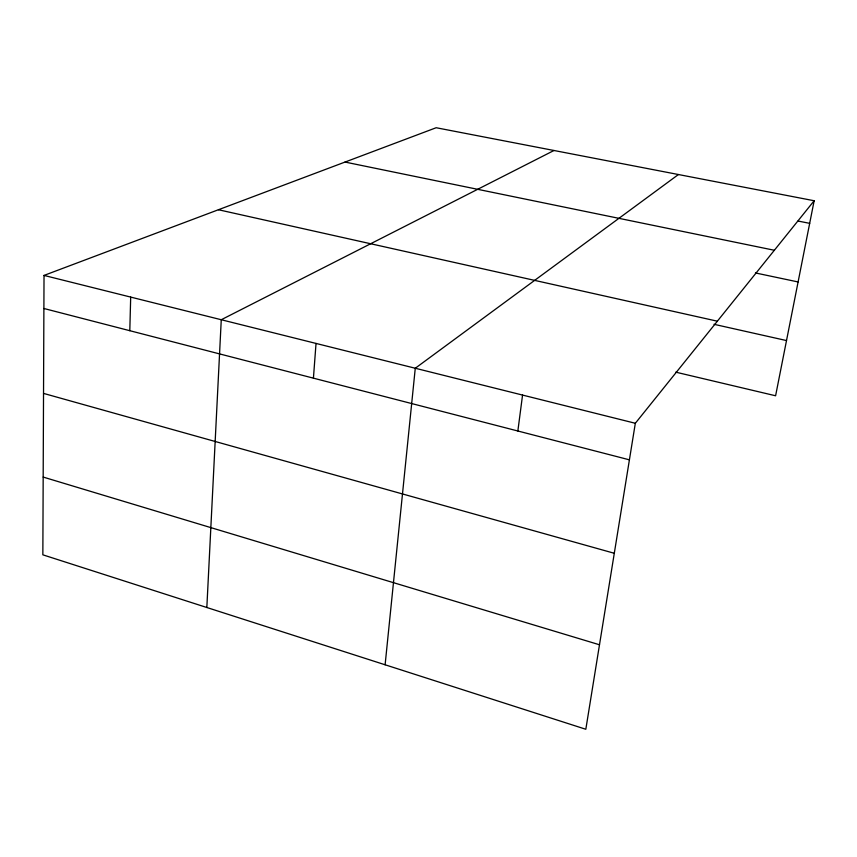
<?xml version="1.0" encoding="UTF-8"?>
<svg xmlns="http://www.w3.org/2000/svg" width="857" height="857" viewBox="0 0 857 857"><rect width="100%" height="100%" fill="white"/><g stroke="black" fill="none" stroke-linecap="round" stroke-linejoin="round"><path stroke-width="1.29" d="M44.028 275.418L42.85 554.822L585.824 729.264L635.326 423.272L814.15 200.742L436.17 127.736L44.028 275.418L635.326 423.272M129.803 330.695L130.692 297.09M206.837 607.506L221.267 319.736L553.997 150.489M313.426 378.151L316.029 343.432M385.114 664.786L415.27 368.253L678.433 174.528M517.853 430.996L522.556 395.077M814.15 200.742L775.596 395.773L675.787 372.163M798.071 221.042L809.683 223.345M345.007 162.059L774.353 250.265M755.424 272.944L798.092 281.953M218.428 209.74L717.352 321.193M714.01 324.3L786.512 340.561M43.889 308.488L629.402 459.834M43.525 393.395L614.287 553.279M43.171 477.07L599.493 644.775"/></g></svg>
